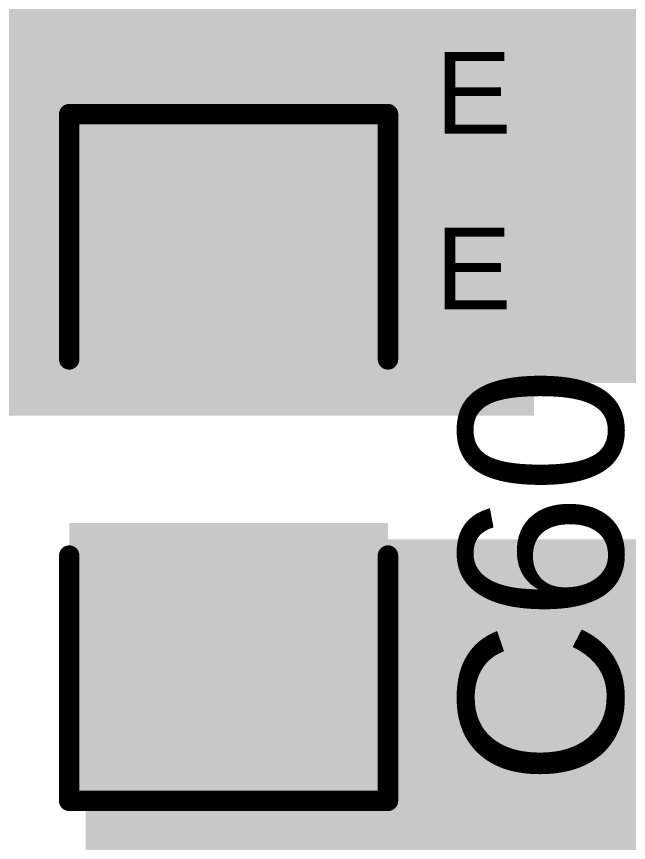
# Model space of a CAD drawing. Header units: inches. Extents: x 68 to 568, y 3 to 460.
# Drawn here: x 219.24 to 223.04, y 11.85 to 16.98 of the extents above; entities that cross this region are included whole.
import ezdxf

# ---------------------------------------------------------------- set-up
doc = ezdxf.new("R2010")
doc.units = ezdxf.units.IN
for name, color, linetype in [('Bottom Layer', 5, 'Continuous'), ('Bottom Solder', 6, 'Continuous'), ('Drill Drawing', 1, 'Continuous'), ('Layer 1', 16, 'Continuous'), ('Layer 2', 76, 'Continuous'), ('Top Layer', 1, 'Continuous'), ('Top Overlay', 2, 'Continuous'), ('Top Paste', 8, 'Continuous'), ('Top Solder', 216, 'Continuous'), ('Via Holes', 16, 'Continuous')]:
    doc.layers.add(name, color=color, linetype=linetype)
doc.styles.add('Arial', font='', dxfattribs={"height": 0.2})
doc.styles.get('Arial').set_extended_font_data('Arial')

# ---------------------------------------------------------------- blocks, each defined once
blk = doc.blocks.new('C___1206_51')
at = {"layer": 'Top Layer'}
for points in [[(-2.032, 0.889), (-0.508, 0.889), (-0.508, -0.889), (-2.032, -0.889)], [(0.508, 0.889), (2.032, 0.889), (2.032, -0.889), (0.508, -0.889)]]:
    blk.add_hatch(color=1, dxfattribs=at).paths.add_polyline_path(points)
at = {"layer": 'Top Paste'}
for points in [[(-2.032, 0.889), (-0.508, 0.889), (-0.508, -0.889), (-2.032, -0.889)], [(0.508, 0.889), (2.032, 0.889), (2.032, -0.889), (0.508, -0.889)]]:
    blk.add_hatch(color=8, dxfattribs=at).paths.add_polyline_path(points)
at = {"layer": 'Top Solder'}
for points in [[(-2.1336, 0.9905999999999999), (-0.4064, 0.9905999999999999), (-0.4064, -0.9905999999999999), (-2.1336, -0.9905999999999999)], [(0.4064, 0.9905999999999999), (2.1336, 0.9905999999999999), (2.1336, -0.9905999999999999), (0.4064, -0.9905999999999999)]]:
    blk.add_hatch(color=216, dxfattribs=at).paths.add_polyline_path(points)
at = {"layer": 'Top Overlay'}
for points in [[(-2.1336, 0.9905999999999999, 0.127, 0.127, 0), (-2.1336, -0.9905999999999999, 0.127, 0.127, 0)], [(-2.1336, 0.9905999999999999, 0.127, 0.127, 0), (-0.6096, 0.9905999999999999, 0.127, 0.127, 0)], [(0.6096, 0.9905999999999999, 0.127, 0.127, 0), (2.1336, 0.9905999999999999, 0.127, 0.127, 0)], [(2.1336, 0.9905999999999999, 0.127, 0.127, 0), (2.1336, -0.9905999999999999, 0.127, 0.127, 0)], [(-2.1336, -0.9905999999999999, 0.127, 0.127, 0), (-0.6096, -0.9905999999999999, 0.127, 0.127, 0)], [(0.6096, -0.9905999999999999, 0.127, 0.127, 0), (2.1336, -0.9905999999999999, 0.127, 0.127, 0)]]:
    blk.add_lwpolyline(points, format="xyseb", dxfattribs=at)
for points in [[(-2.16535, 0.9905999999999999, 0.0635, 0.0635, 1), (-2.10185, 0.9905999999999999, 0.0635, 0.0635, 1)], [(-2.16535, 0.9905999999999999, 0.0635, 0.0635, 1), (-2.10185, 0.9905999999999999, 0.0635, 0.0635, 1)], [(-0.64135, 0.9905999999999999, 0.0635, 0.0635, 1), (-0.57785, 0.9905999999999999, 0.0635, 0.0635, 1)], [(0.57785, 0.9905999999999999, 0.0635, 0.0635, 1), (0.64135, 0.9905999999999999, 0.0635, 0.0635, 1)], [(2.10185, 0.9905999999999999, 0.0635, 0.0635, 1), (2.16535, 0.9905999999999999, 0.0635, 0.0635, 1)], [(2.10185, 0.9905999999999999, 0.0635, 0.0635, 1), (2.16535, 0.9905999999999999, 0.0635, 0.0635, 1)], [(-2.16535, -0.9905999999999999, 0.0635, 0.0635, 1), (-2.10185, -0.9905999999999999, 0.0635, 0.0635, 1)], [(-2.16535, -0.9905999999999999, 0.0635, 0.0635, 1), (-2.10185, -0.9905999999999999, 0.0635, 0.0635, 1)], [(-0.64135, -0.9905999999999999, 0.0635, 0.0635, 1), (-0.57785, -0.9905999999999999, 0.0635, 0.0635, 1)], [(0.57785, -0.9905999999999999, 0.0635, 0.0635, 1), (0.64135, -0.9905999999999999, 0.0635, 0.0635, 1)], [(2.10185, -0.9905999999999999, 0.0635, 0.0635, 1), (2.16535, -0.9905999999999999, 0.0635, 0.0635, 1)], [(2.10185, -0.9905999999999999, 0.0635, 0.0635, 1), (2.16535, -0.9905999999999999, 0.0635, 0.0635, 1)]]:
    blk.add_lwpolyline(points, format="xyseb", close=True, dxfattribs=at)

msp = doc.modelspace()

# ---------------------------------------------------------------- hatches: boundary and pattern name
at = {"layer": 'Bottom Layer'}
h = msp.add_hatch(color=5, dxfattribs=at)
h.paths.add_polyline_path([(234.823, 66.90317074), (271.39899492, 66.9031682), (297.07839746, 66.90317327999999), (300.71059746, 63.27097328), (300.71059746, 50.29157582), (297.3578, 46.93877328), (272.4404, 46.93877074), (241.6048, 46.93877074), (241.6048, 36.70257328), (234.10907712, 36.70257328), (234.10907712, 42.44297328), (228.4476, 42.44297328), (228.4476, 30.49227328), (223.1644, 25.20907328), (223.1644, 14.70617582), (214.7062, 14.70617582), (214.7062, 43.58611552), (214.7062, 71.77997328), (214.7062, 75.99636057999999), (234.823, 75.99637328)])
h.paths.add_polyline_path([(222.6510152, 72.56776952), (222.1569852, 72.56776952), (221.67244464, 72.47138921999999), (221.21601934, 72.28233193999999), (220.80524546, 72.00786208), (220.45591164, 71.65852826), (220.18144178, 71.24775437999999), (219.9923845, 70.79132908), (219.8960042, 70.30678852), (219.8960042, 69.81275852), (219.9923845, 69.32821795999999), (220.18144178, 68.87179266), (220.45591164, 68.46101878), (220.80524546, 68.11168495999999), (221.21601934, 67.8372151), (221.67244464, 67.64815782), (222.1569852, 67.55177751999999), (222.6510152, 67.55177751999999), (223.13555576, 67.64815782), (223.59198106, 67.8372151), (224.00275494, 68.11168495999999), (224.35208876, 68.46101878), (224.62655862, 68.87179266), (224.8156159, 69.32821795999999), (224.9119962, 69.81275852), (224.9119962, 70.30678852), (224.8156159, 70.79132908), (224.62655862, 71.24775437999999), (224.35208876, 71.65852826), (224.00275494, 72.00786208), (223.59198106, 72.28233193999999), (223.13555576, 72.47138921999999)], flags=0)
h.paths.add_polyline_path([(287.93850972, 58.14141025999999), (287.45798744, 58.088784), (286.99696474, 57.94342488), (286.57316066, 57.71091836), (286.2028566, 57.40019507999999), (285.90028926, 57.0232032), (285.67708168, 56.59442834), (285.54181398, 56.13034239999999), (285.499683, 55.64878633999999), (285.55230926, 55.16826406), (285.69766838, 54.70724136), (285.9301749, 54.28343728), (286.24089818, 53.91313322), (286.61789006, 53.61056588), (287.04666492, 53.3873583), (287.51075086, 53.2520906), (287.99230692, 53.20995961999999), (288.4728292, 53.26258588), (288.9338519, 53.407945), (289.35765598, 53.64045152), (289.72796004, 53.9511748), (290.03052738, 54.32816668), (290.25373496, 54.75694154), (290.38900266, 55.22102748), (290.43113364, 55.70258354), (290.37850738, 56.18310582), (290.23314826, 56.64412852), (290.00064174, 57.0679326), (289.6899184599999, 57.43823666), (289.31292658, 57.740804), (288.88415172, 57.96401158), (288.42006578, 58.09927928)], flags=0)
h.paths.add_polyline_path([(222.65096694, 45.92316951999999), (222.15693694, 45.92316951999999), (221.67239638, 45.82678922), (221.21597108, 45.63773194), (220.8051972, 45.36326208), (220.45586338, 45.01392826), (220.18139352, 44.60315438), (219.99233624, 44.14672908), (219.89595594, 43.66218851999999), (219.89595594, 43.16815852), (219.99233624, 42.68361796), (220.18139352, 42.22719265999999), (220.45586338, 41.81641878), (220.8051972, 41.46708496), (221.21597108, 41.1926151), (221.67239638, 41.00355782), (222.15693694, 40.90717752), (222.65096694, 40.90717752), (223.1355075, 41.00355782), (223.5919328, 41.1926151), (224.00270668, 41.46708496), (224.3520405, 41.81641878), (224.62651036, 42.22719265999999), (224.81556764, 42.68361796), (224.91194794, 43.16815852), (224.91194794, 43.66218851999999), (224.81556764, 44.14672908), (224.62651036, 44.60315438), (224.3520405, 45.01392826), (224.00270668, 45.36326208), (223.5919328, 45.63773194), (223.1355075, 45.82678922)], flags=0)
h.paths.add_polyline_path([(237.94721524, 40.9796488), (237.61703048, 40.9796488), (237.29809792, 40.8941905), (237.0121498, 40.72909812), (236.77867554, 40.49562385999999), (236.61358316, 40.20967573999999), (236.52812486, 39.89074317999999), (236.52812486, 39.56055841999999), (236.61358316, 39.24162586), (236.77867554, 38.95567774), (237.0121498, 38.72220348), (237.29809792, 38.5571111), (237.61703048, 38.47165279999999), (237.94721524, 38.47165279999999), (238.2661478, 38.5571111), (238.55209592, 38.72220348), (238.78557018, 38.95567774), (238.95066256, 39.24162586), (239.03612086, 39.56055841999999), (239.03612086, 39.89074317999999), (238.95066256, 40.20967573999999), (238.78557018, 40.49562385999999), (238.55209592, 40.72909812), (238.2661478, 40.8941905)], flags=0)
h = msp.add_hatch(color=5, dxfattribs=at)
edge = h.paths.add_edge_path()
edge.add_arc((222.06012484, 16.56037328), 0.2999994, 0, 360)
h = msp.add_hatch(color=5, dxfattribs=at)
edge = h.paths.add_edge_path()
edge.add_arc((222.06012484, 15.46817328), 0.2999994, 0, 360)
at = {"layer": 'Bottom Solder'}
h = msp.add_hatch(color=6, dxfattribs=at)
edge = h.paths.add_edge_path()
edge.add_arc((222.06012484, 16.56037328), 0.4015993999999999, 0, 360)
h = msp.add_hatch(color=6, dxfattribs=at)
edge = h.paths.add_edge_path()
edge.add_arc((222.06012484, 15.46817328), 0.4015993999999999, 0, 360)
at = {"layer": 'Layer 1'}
h = msp.add_hatch(color=16, dxfattribs=at)
edge = h.paths.add_edge_path()
edge.add_arc((222.06012484, 16.56037328), 0.2999994, 0, 360)
h = msp.add_hatch(color=16, dxfattribs=at)
edge = h.paths.add_edge_path()
edge.add_arc((222.06012484, 15.46817328), 0.2999994, 0, 360)
at = {"layer": 'Layer 2'}
h = msp.add_hatch(color=76, dxfattribs=at)
edge = h.paths.add_edge_path()
edge.add_arc((222.06012484, 16.56037328), 0.2999994, 0, 360)
h = msp.add_hatch(color=76, dxfattribs=at)
edge = h.paths.add_edge_path()
edge.add_arc((222.06012484, 15.46817328), 0.2999994, 0, 360)
at = {"layer": 'Top Layer'}
for points in [[(216.1794, 14.50297328), (222.4532, 14.50297328), (222.4532, 17.08056528), (216.1794, 17.08056528)], [(219.66586242, 11.5432332), (227.54849842, 11.5432332), (227.54849842, 13.73549704), (219.66586242, 13.73549704)], [(222.46652484, 13.73549704), (219.66586496, 13.73549704), (219.66586496, 10.02709704), (222.46652484, 10.02709704)]]:
    msp.add_hatch(color=1, dxfattribs=at).paths.add_polyline_path(points)
h = msp.add_hatch(color=1, dxfattribs=at)
edge = h.paths.add_edge_path()
edge.add_arc((222.06012484, 16.56037328), 0.2999994, 0, 360)
h = msp.add_hatch(color=1, dxfattribs=at)
edge = h.paths.add_edge_path()
edge.add_arc((222.06012484, 15.46817328), 0.2999994, 0, 360)
at = {"layer": 'Top Solder'}
h = msp.add_hatch(color=216, dxfattribs=at)
edge = h.paths.add_edge_path()
edge.add_arc((222.06012484, 16.56037328), 0.4015993999999999, 0, 360)
h = msp.add_hatch(color=216, dxfattribs=at)
edge = h.paths.add_edge_path()
edge.add_arc((222.06012484, 15.46817328), 0.4015993999999999, 0, 360)
at = {"layer": 'Via Holes'}
h = msp.add_hatch(color=7, dxfattribs=at)
edge = h.paths.add_edge_path()
edge.add_arc((222.06012484, 16.56037328), 0.1499997, 0, 360)
h = msp.add_hatch(color=7, dxfattribs=at)
edge = h.paths.add_edge_path()
edge.add_arc((222.06012484, 15.46817328), 0.1499997, 0, 360)

# ---------------------------------------------------------------- block references
at = {"rotation": 90}
msp.add_blockref('C___1206_51', (220.55486242, 14.24349704), dxfattribs=at)

# ---------------------------------------------------------------- texts
at = {"layer": 'Drill Drawing', "style": 'Arial'}
for p in [(221.84004654, 16.2556571), (221.84004654, 15.1634571)]:
    msp.add_text('E', height=0.508, dxfattribs=at).set_placement(p)
at = {"layer": 'Top Overlay', "style": 'Arial'}
msp.add_text('C60', height=1.016, rotation=90, dxfattribs=at).set_placement((223.00315064, 12.20347064))

doc.saveas('drawing.dxf')
